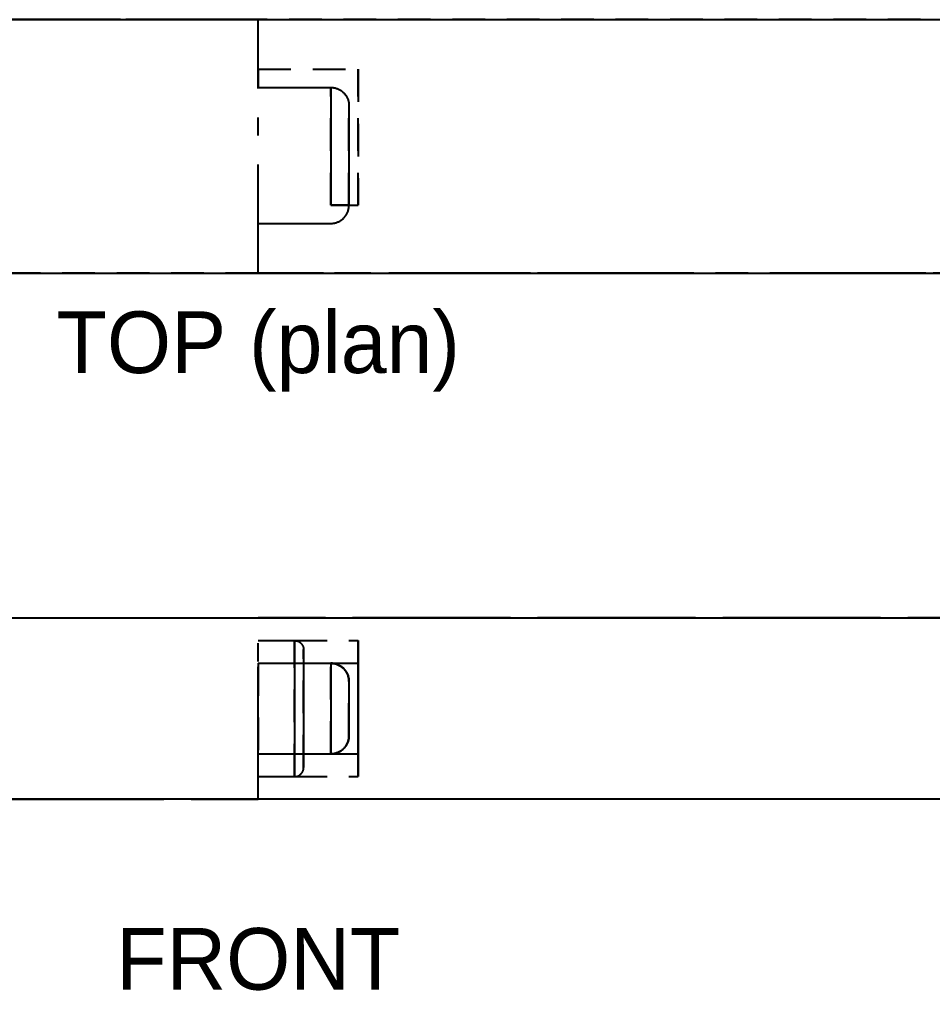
# Model space of a CAD drawing. Extents: x 8 to 586, y 8 to 412.
# Drawn here: x 114.3 to 164.7, y 217.5 to 271 of the extents above; entities that cross this region are included whole.
import ezdxf
from ezdxf.enums import TextEntityAlignment as Align

# ---------------------------------------------------------------- set-up
doc = ezdxf.new("R2010")
doc.units = 0
doc.linetypes.add('CENTER', pattern=[10.2, 6, -1.6, 1, -1.6])
doc.linetypes.add('DASHED', pattern=[3, 1.8, -1.2])
for name, color, linetype in [('HIDDEN', 8, 'DASHED'), ('LABEL', 7, 'CONTINUOUS'), ('SEAM', 3, 'CENTER'), ('VISIBLE', 7, 'CONTINUOUS')]:
    doc.layers.add(name, color=color, linetype=linetype)

msp = doc.modelspace()

# ---------------------------------------------------------------- linework, layer by layer
at = {"layer": 'HIDDEN'}
for p, q in [((200, 271), (55, 271)), ((127.5, 268.25), (127.5, 267.25)), ((127.5, 267.25), (127.5, 268.25)), ((127.5, 268.25), (133, 268.25)), ((127.5, 268.25), (133, 268.25)), ((133, 268.25), (133, 260.75)), ((133, 260.75), (133, 268.25)), ((127.5, 267.25), (131.5, 267.25)), ((127.5, 267.25), (131.5, 267.25)), ((131.5, 260.75), (131.5, 267.25)), ((131.5, 267.25), (131.5, 260.75)), ((131.5, 267.25), (131.5402, 267.2477)), ((131.5, 267.25), (131.5402, 267.2477)), ((131.5402, 267.2477), (131.5804, 267.2455)), ((131.5402, 267.2477), (131.5804, 267.2455)), ((131.5804, 267.2455), (131.6205, 267.2423)), ((131.5804, 267.2455), (131.6205, 267.2423)), ((131.6205, 267.2423), (131.6602, 267.2355)), ((131.6205, 267.2423), (131.6602, 267.2355)), ((131.6602, 267.2355), (131.6998, 267.2288)), ((131.6602, 267.2355), (131.6998, 267.2288)), ((131.6998, 267.2288), (131.7391, 267.2202)), ((131.6998, 267.2288), (131.7391, 267.2202)), ((131.7391, 267.2202), (131.7778, 267.209)), ((131.7391, 267.2202), (131.7778, 267.209)), ((131.7778, 267.209), (131.8165, 267.1979)), ((131.7778, 267.209), (131.8165, 267.1979)), ((131.8165, 267.1979), (131.8542, 267.184)), ((131.8165, 267.1979), (131.8542, 267.184)), ((131.8542, 267.184), (131.8914, 267.1686)), ((131.8542, 267.184), (131.8914, 267.1686)), ((131.8914, 267.1686), (131.9286, 267.1532)), ((131.8914, 267.1686), (131.9286, 267.1532)), ((131.9286, 267.1532), (131.9641, 267.1343)), ((131.9286, 267.1532), (131.9641, 267.1343)), ((131.9641, 267.1343), (131.9993, 267.1148)), ((131.9641, 267.1343), (131.9993, 267.1148)), ((131.9993, 267.1148), (132.0344, 267.0951)), ((131.9993, 267.1148), (132.0344, 267.0951)), ((132.0344, 267.0951), (132.0672, 267.0718)), ((132.0344, 267.0951), (132.0672, 267.0718)), ((132.0672, 267.0718), (132.1, 267.0485)), ((132.0672, 267.0718), (132.1, 267.0485)), ((132.1, 267.0485), (132.1321, 267.0242)), ((132.1, 267.0485), (132.1321, 267.0242)), ((132.1321, 267.0242), (132.1621, 266.9973)), ((132.1321, 267.0242), (132.1621, 266.9973)), ((132.1621, 266.9973), (132.1921, 266.9705)), ((132.1621, 266.9973), (132.1921, 266.9705)), ((132.1921, 266.9705), (132.2205, 266.9421)), ((132.1921, 266.9705), (132.2205, 266.9421)), ((132.2205, 266.9421), (132.2473, 266.9121)), ((132.2205, 266.9421), (132.2473, 266.9121)), ((132.2473, 266.9121), (132.2742, 266.8821)), ((132.2473, 266.9121), (132.2742, 266.8821)), ((132.2742, 266.8821), (132.2985, 266.85)), ((132.2742, 266.8821), (132.2985, 266.85)), ((132.2985, 266.85), (132.3218, 266.8172)), ((132.2985, 266.85), (132.3218, 266.8172)), ((132.3218, 266.8172), (132.3451, 266.7844)), ((132.3218, 266.8172), (132.3451, 266.7844)), ((132.3451, 266.7844), (132.3648, 266.7493)), ((132.3451, 266.7844), (132.3648, 266.7493)), ((132.3648, 266.7493), (132.3843, 266.7141)), ((132.3648, 266.7493), (132.3843, 266.7141)), ((132.3843, 266.7141), (132.4032, 266.6786)), ((132.3843, 266.7141), (132.4032, 266.6786)), ((132.4032, 266.6786), (132.4186, 266.6414)), ((132.4032, 266.6786), (132.4186, 266.6414)), ((132.4186, 266.6414), (132.434, 266.6042)), ((132.4186, 266.6414), (132.434, 266.6042)), ((132.434, 266.6042), (132.4479, 266.5665)), ((132.434, 266.6042), (132.4479, 266.5665)), ((132.4479, 266.5665), (132.459, 266.5278)), ((132.4479, 266.5665), (132.459, 266.5278)), ((132.459, 266.5278), (132.4702, 266.4891)), ((132.459, 266.5278), (132.4702, 266.4891)), ((132.4702, 266.4891), (132.4788, 266.4498)), ((132.4702, 266.4891), (132.4788, 266.4498)), ((132.4788, 266.4498), (132.4855, 266.4102)), ((132.4788, 266.4498), (132.4855, 266.4102)), ((132.4855, 266.4102), (132.4923, 266.3705)), ((132.4855, 266.4102), (132.4923, 266.3705)), ((132.4923, 266.3705), (132.4955, 266.3304)), ((132.4923, 266.3705), (132.4955, 266.3304)), ((132.4955, 266.3304), (132.4977, 266.2902)), ((132.4955, 266.3304), (132.4977, 266.2902)), ((132.4977, 266.2902), (132.5, 266.25)), ((132.4977, 266.2902), (132.5, 266.25)), ((132.5, 260.75), (132.5, 266.25)), ((132.5, 266.25), (132.5, 260.75)), ((131.5, 260.75), (133, 260.75)), ((131.5, 260.75), (133, 260.75)), ((131.5256, 260.75), (131.5, 260.75)), ((131.5256, 260.75), (131.5, 260.75)), ((131.5513, 260.75), (131.5256, 260.75)), ((131.5513, 260.75), (131.5256, 260.75)), ((131.5769, 260.75), (131.5513, 260.75)), ((131.5769, 260.75), (131.5513, 260.75)), ((131.6026, 260.75), (131.5769, 260.75)), ((131.6026, 260.75), (131.5769, 260.75)), ((131.6282, 260.75), (131.6026, 260.75)), ((131.6282, 260.75), (131.6026, 260.75)), ((131.6538, 260.75), (131.6282, 260.75)), ((131.6538, 260.75), (131.6282, 260.75)), ((131.6795, 260.75), (131.6538, 260.75)), ((131.6795, 260.75), (131.6538, 260.75)), ((131.7051, 260.75), (131.6795, 260.75)), ((131.7051, 260.75), (131.6795, 260.75)), ((131.7308, 260.75), (131.7051, 260.75)), ((131.7308, 260.75), (131.7051, 260.75)), ((131.7564, 260.75), (131.7308, 260.75)), ((131.7564, 260.75), (131.7308, 260.75)), ((131.7821, 260.75), (131.7564, 260.75)), ((131.7821, 260.75), (131.7564, 260.75)), ((131.8077, 260.75), (131.7821, 260.75)), ((131.8077, 260.75), (131.7821, 260.75)), ((131.8333, 260.75), (131.8077, 260.75)), ((131.8333, 260.75), (131.8077, 260.75)), ((131.859, 260.75), (131.8333, 260.75)), ((131.859, 260.75), (131.8333, 260.75)), ((131.8846, 260.75), (131.859, 260.75)), ((131.8846, 260.75), (131.859, 260.75)), ((131.9103, 260.75), (131.8846, 260.75)), ((131.9103, 260.75), (131.8846, 260.75)), ((131.9359, 260.75), (131.9103, 260.75)), ((131.9359, 260.75), (131.9103, 260.75)), ((131.9615, 260.75), (131.9359, 260.75)), ((131.9615, 260.75), (131.9359, 260.75)), ((131.9872, 260.75), (131.9615, 260.75)), ((131.9872, 260.75), (131.9615, 260.75)), ((132.0128, 260.75), (131.9872, 260.75)), ((132.0128, 260.75), (131.9872, 260.75)), ((132.0385, 260.75), (132.0128, 260.75)), ((132.0385, 260.75), (132.0128, 260.75)), ((132.0641, 260.75), (132.0385, 260.75)), ((132.0641, 260.75), (132.0385, 260.75)), ((132.0897, 260.75), (132.0641, 260.75)), ((132.0897, 260.75), (132.0641, 260.75)), ((132.1154, 260.75), (132.0897, 260.75)), ((132.1154, 260.75), (132.0897, 260.75)), ((132.141, 260.75), (132.1154, 260.75)), ((132.141, 260.75), (132.1154, 260.75)), ((132.1667, 260.75), (132.141, 260.75)), ((132.1667, 260.75), (132.141, 260.75)), ((132.1923, 260.75), (132.1667, 260.75)), ((132.1923, 260.75), (132.1667, 260.75)), ((132.2179, 260.75), (132.1923, 260.75)), ((132.2179, 260.75), (132.1923, 260.75)), ((132.2436, 260.75), (132.2179, 260.75)), ((132.2436, 260.75), (132.2179, 260.75)), ((132.2692, 260.75), (132.2436, 260.75)), ((132.2692, 260.75), (132.2436, 260.75)), ((132.2949, 260.75), (132.2692, 260.75)), ((132.2949, 260.75), (132.2692, 260.75)), ((132.3205, 260.75), (132.2949, 260.75)), ((132.3205, 260.75), (132.2949, 260.75)), ((132.3462, 260.75), (132.3205, 260.75)), ((132.3462, 260.75), (132.3205, 260.75)), ((132.3718, 260.75), (132.3462, 260.75)), ((132.3718, 260.75), (132.3462, 260.75)), ((132.3974, 260.75), (132.3718, 260.75)), ((132.3974, 260.75), (132.3718, 260.75)), ((132.4231, 260.75), (132.3974, 260.75)), ((132.4231, 260.75), (132.3974, 260.75)), ((132.4487, 260.75), (132.4231, 260.75)), ((132.4487, 260.75), (132.4231, 260.75)), ((132.4744, 260.75), (132.4487, 260.75)), ((132.4744, 260.75), (132.4487, 260.75)), ((132.5, 260.75), (132.4744, 260.75)), ((132.5, 260.75), (132.4744, 260.75)), ((202.5, 257), (52.5, 257)), ((52.5, 238), (202.5, 238)), ((55, 238), (200, 238)), ((55, 238), (200, 238)), ((129.5, 236.75), (129.5201, 236.7489)), ((129.5, 236.75), (129.5201, 236.7489)), ((129.5, 229.25), (129.5, 236.75)), ((129.5, 236.75), (133, 236.75)), ((129.5, 236.75), (133, 236.75)), ((129.5, 236.75), (129.5, 229.25)), ((129.5201, 236.7489), (129.5402, 236.7477)), ((129.5201, 236.7489), (129.5402, 236.7477)), ((129.5402, 236.7477), (129.5602, 236.7461)), ((129.5402, 236.7477), (129.5602, 236.7461)), ((129.5602, 236.7461), (129.5801, 236.7428)), ((129.5602, 236.7461), (129.5801, 236.7428)), ((129.5801, 236.7428), (129.5999, 236.7394)), ((129.5801, 236.7428), (129.5999, 236.7394)), ((129.5999, 236.7394), (129.6195, 236.7351)), ((129.5999, 236.7394), (129.6195, 236.7351)), ((129.6195, 236.7351), (129.6389, 236.7295)), ((129.6195, 236.7351), (129.6389, 236.7295)), ((129.6389, 236.7295), (129.6582, 236.7239)), ((129.6389, 236.7295), (129.6582, 236.7239)), ((129.6582, 236.7239), (129.6771, 236.717)), ((129.6582, 236.7239), (129.6771, 236.717)), ((129.6771, 236.717), (129.6957, 236.7093)), ((129.6771, 236.717), (129.6957, 236.7093)), ((129.6957, 236.7093), (129.7143, 236.7016)), ((129.6957, 236.7093), (129.7143, 236.7016)), ((129.7143, 236.7016), (129.732, 236.6921)), ((129.7143, 236.7016), (129.732, 236.6921)), ((129.732, 236.6921), (129.7497, 236.6824)), ((129.732, 236.6921), (129.7497, 236.6824)), ((133, 236.75), (133, 229.25)), ((133, 229.25), (133, 236.75)), ((129.7497, 236.6824), (129.7672, 236.6725)), ((129.7497, 236.6824), (129.7672, 236.6725)), ((129.7672, 236.6725), (129.7836, 236.6609)), ((129.7672, 236.6725), (129.7836, 236.6609)), ((129.7836, 236.6609), (129.8, 236.6492)), ((129.7836, 236.6609), (129.8, 236.6492)), ((129.8, 236.6492), (129.816, 236.6371)), ((129.8, 236.6492), (129.816, 236.6371)), ((129.816, 236.6371), (129.831, 236.6237)), ((129.816, 236.6371), (129.831, 236.6237)), ((129.831, 236.6237), (129.846, 236.6103)), ((129.831, 236.6237), (129.846, 236.6103)), ((129.846, 236.6103), (129.8603, 236.596)), ((129.846, 236.6103), (129.8603, 236.596)), ((129.8603, 236.596), (129.8737, 236.581)), ((129.8603, 236.596), (129.8737, 236.581)), ((129.8737, 236.581), (129.8871, 236.566)), ((129.8737, 236.581), (129.8871, 236.566)), ((129.8871, 236.566), (129.8992, 236.55)), ((129.8871, 236.566), (129.8992, 236.55)), ((129.8992, 236.55), (129.9109, 236.5336)), ((129.8992, 236.55), (129.9109, 236.5336)), ((129.9109, 236.5336), (129.9225, 236.5172)), ((129.9109, 236.5336), (129.9225, 236.5172)), ((129.9225, 236.5172), (129.9324, 236.4997)), ((129.9225, 236.5172), (129.9324, 236.4997)), ((129.9324, 236.4997), (129.9421, 236.482)), ((129.9324, 236.4997), (129.9421, 236.482)), ((129.9421, 236.482), (129.9516, 236.4643)), ((129.9421, 236.482), (129.9516, 236.4643)), ((129.9516, 236.4643), (129.9593, 236.4457)), ((129.9516, 236.4643), (129.9593, 236.4457)), ((129.9593, 236.4457), (129.967, 236.4271)), ((129.9593, 236.4457), (129.967, 236.4271)), ((129.967, 236.4271), (129.9739, 236.4082)), ((129.967, 236.4271), (129.9739, 236.4082)), ((129.9739, 236.4082), (129.9795, 236.3889)), ((129.9739, 236.4082), (129.9795, 236.3889)), ((129.9795, 236.3889), (129.9851, 236.3695)), ((129.9795, 236.3889), (129.9851, 236.3695)), ((129.9851, 236.3695), (129.9894, 236.3499)), ((129.9851, 236.3695), (129.9894, 236.3499)), ((129.9894, 236.3499), (129.9928, 236.3301)), ((129.9894, 236.3499), (129.9928, 236.3301)), ((129.9928, 236.3301), (129.9961, 236.3102)), ((129.9928, 236.3301), (129.9961, 236.3102)), ((129.9961, 236.3102), (129.9977, 236.2902)), ((129.9961, 236.3102), (129.9977, 236.2902)), ((129.9977, 236.2902), (129.9989, 236.2701)), ((129.9977, 236.2902), (129.9989, 236.2701)), ((129.9989, 236.2701), (130, 236.25)), ((129.9989, 236.2701), (130, 236.25)), ((130, 229.75), (130, 236.25)), ((130, 236.25), (130, 229.75)), ((127.5, 230.5), (127.5, 235.5)), ((127.5, 235.5), (127.5, 230.5)), ((127.5, 235.5), (131.5, 235.5)), ((127.5, 235.5), (133, 235.5)), ((131.5, 235.5), (133, 235.5)), ((131.5, 235.5), (131.5402, 235.4977)), ((131.5403, 235.4992), (131.5, 235.5)), ((131.5, 230.5), (131.5, 235.5)), ((131.5402, 235.4977), (131.5804, 235.4955)), ((131.5805, 235.4968), (131.5403, 235.4992)), ((131.5804, 235.4955), (131.6205, 235.4923)), ((131.6205, 235.4927), (131.5805, 235.4968)), ((131.6604, 235.4871), (131.6205, 235.4927)), ((131.6205, 235.4923), (131.6602, 235.4855)), ((131.6602, 235.4855), (131.6998, 235.4788)), ((131.7, 235.4798), (131.6604, 235.4871)), ((131.6998, 235.4788), (131.7391, 235.4702)), ((131.7393, 235.4709), (131.7, 235.4798)), ((131.7391, 235.4702), (131.7778, 235.459)), ((131.7782, 235.4605), (131.7393, 235.4709)), ((131.7778, 235.459), (131.8165, 235.4479)), ((131.8167, 235.4485), (131.7782, 235.4605)), ((131.8165, 235.4479), (131.8542, 235.434)), ((131.8546, 235.435), (131.8167, 235.4485)), ((131.8542, 235.434), (131.8914, 235.4186)), ((131.892, 235.42), (131.8546, 235.435)), ((131.8914, 235.4186), (131.9286, 235.4032)), ((131.9287, 235.4035), (131.892, 235.42)), ((131.9286, 235.4032), (131.9641, 235.3843)), ((131.9647, 235.3855), (131.9287, 235.4035)), ((131.9641, 235.3843), (131.9993, 235.3648)), ((132, 235.366), (131.9647, 235.3855)), ((131.9993, 235.3648), (132.0344, 235.3451)), ((132.0345, 235.3452), (132, 235.366)), ((132.0344, 235.3451), (132.0672, 235.3218)), ((132.0681, 235.323), (132.0345, 235.3452)), ((132.0672, 235.3218), (132.1, 235.2985)), ((132.1007, 235.2994), (132.0681, 235.323)), ((132.1, 235.2985), (132.1321, 235.2742)), ((132.1324, 235.2746), (132.1007, 235.2994)), ((132.1321, 235.2742), (132.1621, 235.2473)), ((132.1631, 235.2485), (132.1324, 235.2746)), ((132.1621, 235.2473), (132.1921, 235.2205)), ((132.1927, 235.2212), (132.1631, 235.2485)), ((132.1921, 235.2205), (132.2205, 235.1921)), ((132.2212, 235.1927), (132.1927, 235.2212)), ((132.2205, 235.1921), (132.2473, 235.1621)), ((132.2485, 235.1631), (132.2212, 235.1927)), ((132.2473, 235.1621), (132.2742, 235.1321)), ((132.2746, 235.1324), (132.2485, 235.1631)), ((132.2742, 235.1321), (132.2985, 235.1)), ((132.2994, 235.1007), (132.2746, 235.1324)), ((132.2985, 235.1), (132.3218, 235.0672)), ((132.323, 235.0681), (132.2994, 235.1007)), ((133, 235.5), (133, 230.5)), ((133, 230.5), (133, 235.5)), ((132.3218, 235.0672), (132.3451, 235.0344)), ((132.3452, 235.0345), (132.323, 235.0681)), ((132.3451, 235.0344), (132.3648, 234.9993)), ((132.366, 235), (132.3452, 235.0345)), ((132.3648, 234.9993), (132.3843, 234.9641)), ((132.3855, 234.9647), (132.366, 235)), ((132.3843, 234.9641), (132.4032, 234.9286)), ((132.4035, 234.9287), (132.3855, 234.9647)), ((132.4032, 234.9286), (132.4186, 234.8914)), ((132.42, 234.892), (132.4035, 234.9287)), ((132.4186, 234.8914), (132.434, 234.8542)), ((132.435, 234.8546), (132.42, 234.892)), ((132.434, 234.8542), (132.4479, 234.8165)), ((132.4485, 234.8167), (132.435, 234.8546)), ((132.4479, 234.8165), (132.459, 234.7778)), ((132.4605, 234.7782), (132.4485, 234.8167)), ((132.459, 234.7778), (132.4702, 234.7391)), ((132.4709, 234.7393), (132.4605, 234.7782)), ((132.4702, 234.7391), (132.4788, 234.6998)), ((132.4798, 234.7), (132.4709, 234.7393)), ((132.4788, 234.6998), (132.4855, 234.6602)), ((132.4871, 234.6604), (132.4798, 234.7)), ((132.4855, 234.6602), (132.4923, 234.6205)), ((132.4927, 234.6205), (132.4871, 234.6604)), ((132.4923, 234.6205), (132.4955, 234.5804)), ((132.4968, 234.5805), (132.4927, 234.6205)), ((132.4955, 234.5804), (132.4977, 234.5402)), ((132.4992, 234.5403), (132.4968, 234.5805)), ((132.4977, 234.5402), (132.5, 234.5)), ((132.5, 234.5), (132.4992, 234.5403)), ((132.5, 231.5), (132.5, 234.5)), ((132.5, 234.5), (132.5, 231.5)), ((132.4788, 231.3002), (132.4855, 231.3398)), ((132.4871, 231.3396), (132.4798, 231.3)), ((132.4855, 231.3398), (132.4923, 231.3795)), ((132.4927, 231.3795), (132.4871, 231.3396)), ((132.4923, 231.3795), (132.4955, 231.4196)), ((132.4968, 231.4195), (132.4927, 231.3795)), ((132.4955, 231.4196), (132.4977, 231.4598)), ((132.4992, 231.4597), (132.4968, 231.4195)), ((132.4977, 231.4598), (132.5, 231.5)), ((132.5, 231.5), (132.4992, 231.4597)), ((132.1921, 230.7795), (132.2205, 230.8079)), ((132.2212, 230.8073), (132.1927, 230.7788)), ((132.2205, 230.8079), (132.2473, 230.8379)), ((132.2485, 230.8369), (132.2212, 230.8073)), ((132.2473, 230.8379), (132.2742, 230.8679)), ((132.2746, 230.8676), (132.2485, 230.8369)), ((132.2742, 230.8679), (132.2985, 230.9)), ((132.2994, 230.8993), (132.2746, 230.8676)), ((132.2985, 230.9), (132.3218, 230.9328)), ((132.323, 230.9319), (132.2994, 230.8993)), ((132.3218, 230.9328), (132.3451, 230.9656)), ((132.3452, 230.9655), (132.323, 230.9319)), ((132.3451, 230.9656), (132.3648, 231.0007)), ((132.366, 231), (132.3452, 230.9655)), ((132.3648, 231.0007), (132.3843, 231.0359)), ((132.3855, 231.0353), (132.366, 231)), ((132.3843, 231.0359), (132.4032, 231.0714)), ((132.4035, 231.0713), (132.3855, 231.0353)), ((132.4032, 231.0714), (132.4186, 231.1086)), ((132.42, 231.108), (132.4035, 231.0713)), ((132.4186, 231.1086), (132.434, 231.1458)), ((132.435, 231.1454), (132.42, 231.108)), ((132.434, 231.1458), (132.4479, 231.1835)), ((132.4485, 231.1833), (132.435, 231.1454)), ((132.4479, 231.1835), (132.459, 231.2222)), ((132.4605, 231.2218), (132.4485, 231.1833)), ((132.459, 231.2222), (132.4702, 231.2609)), ((132.4709, 231.2607), (132.4605, 231.2218)), ((132.4702, 231.2609), (132.4788, 231.3002)), ((132.4798, 231.3), (132.4709, 231.2607)), ((127.5, 230.5), (131.5, 230.5)), ((127.5, 230.5), (133, 230.5)), ((131.5, 230.5), (131.5402, 230.5023)), ((131.5403, 230.5008), (131.5, 230.5)), ((131.5, 230.5), (133, 230.5)), ((131.5402, 230.5023), (131.5804, 230.5045)), ((131.5805, 230.5032), (131.5403, 230.5008)), ((131.5804, 230.5045), (131.6205, 230.5077)), ((131.6205, 230.5073), (131.5805, 230.5032)), ((131.6205, 230.5077), (131.6602, 230.5145)), ((131.6604, 230.5129), (131.6205, 230.5073)), ((131.6602, 230.5145), (131.6998, 230.5212)), ((131.7, 230.5202), (131.6604, 230.5129)), ((131.6998, 230.5212), (131.7391, 230.5298)), ((131.7393, 230.5291), (131.7, 230.5202)), ((131.7391, 230.5298), (131.7778, 230.541)), ((131.7782, 230.5395), (131.7393, 230.5291)), ((131.7778, 230.541), (131.8165, 230.5521)), ((131.8167, 230.5515), (131.7782, 230.5395)), ((131.8165, 230.5521), (131.8542, 230.566)), ((131.8546, 230.565), (131.8167, 230.5515)), ((131.8542, 230.566), (131.8914, 230.5814)), ((131.892, 230.58), (131.8546, 230.565)), ((131.8914, 230.5814), (131.9286, 230.5968)), ((131.9287, 230.5965), (131.892, 230.58)), ((131.9286, 230.5968), (131.9641, 230.6157)), ((131.9647, 230.6145), (131.9287, 230.5965)), ((131.9641, 230.6157), (131.9993, 230.6352)), ((132, 230.634), (131.9647, 230.6145)), ((131.9993, 230.6352), (132.0344, 230.6549)), ((132.0345, 230.6548), (132, 230.634)), ((132.0344, 230.6549), (132.0672, 230.6782)), ((132.0681, 230.677), (132.0345, 230.6548)), ((132.0672, 230.6782), (132.1, 230.7015)), ((132.1007, 230.7006), (132.0681, 230.677)), ((132.1, 230.7015), (132.1321, 230.7258)), ((132.1324, 230.7254), (132.1007, 230.7006)), ((132.1321, 230.7258), (132.1621, 230.7527)), ((132.1631, 230.7515), (132.1324, 230.7254)), ((132.1621, 230.7527), (132.1921, 230.7795)), ((132.1927, 230.7788), (132.1631, 230.7515)), ((129.9977, 229.7098), (129.9989, 229.7299)), ((129.9977, 229.7098), (129.9989, 229.7299)), ((129.9989, 229.7299), (130, 229.75)), ((129.9989, 229.7299), (130, 229.75)), ((129.5, 229.25), (129.5201, 229.2511)), ((129.5, 229.25), (129.5201, 229.2511)), ((129.5, 229.25), (133, 229.25)), ((129.5, 229.25), (133, 229.25)), ((129.5201, 229.2511), (129.5402, 229.2523)), ((129.5201, 229.2511), (129.5402, 229.2523)), ((129.5402, 229.2523), (129.5602, 229.2539)), ((129.5402, 229.2523), (129.5602, 229.2539)), ((129.5602, 229.2539), (129.5801, 229.2572)), ((129.5602, 229.2539), (129.5801, 229.2572)), ((129.5801, 229.2572), (129.5999, 229.2606)), ((129.5801, 229.2572), (129.5999, 229.2606)), ((129.5999, 229.2606), (129.6195, 229.2649)), ((129.5999, 229.2606), (129.6195, 229.2649)), ((129.6195, 229.2649), (129.6389, 229.2705)), ((129.6195, 229.2649), (129.6389, 229.2705)), ((129.6389, 229.2705), (129.6582, 229.2761)), ((129.6389, 229.2705), (129.6582, 229.2761)), ((129.6582, 229.2761), (129.6771, 229.283)), ((129.6582, 229.2761), (129.6771, 229.283)), ((129.6771, 229.283), (129.6957, 229.2907)), ((129.6771, 229.283), (129.6957, 229.2907)), ((129.6957, 229.2907), (129.7143, 229.2984)), ((129.6957, 229.2907), (129.7143, 229.2984)), ((129.7143, 229.2984), (129.732, 229.3079)), ((129.7143, 229.2984), (129.732, 229.3079)), ((129.732, 229.3079), (129.7497, 229.3176)), ((129.732, 229.3079), (129.7497, 229.3176)), ((129.7497, 229.3176), (129.7672, 229.3275)), ((129.7497, 229.3176), (129.7672, 229.3275)), ((129.7672, 229.3275), (129.7836, 229.3391)), ((129.7672, 229.3275), (129.7836, 229.3391)), ((129.7836, 229.3391), (129.8, 229.3508)), ((129.7836, 229.3391), (129.8, 229.3508)), ((129.8, 229.3508), (129.816, 229.3629)), ((129.8, 229.3508), (129.816, 229.3629)), ((129.816, 229.3629), (129.831, 229.3763)), ((129.816, 229.3629), (129.831, 229.3763)), ((129.831, 229.3763), (129.846, 229.3897)), ((129.831, 229.3763), (129.846, 229.3897)), ((129.846, 229.3897), (129.8603, 229.404)), ((129.846, 229.3897), (129.8603, 229.404)), ((129.8603, 229.404), (129.8737, 229.419)), ((129.8603, 229.404), (129.8737, 229.419)), ((129.8737, 229.419), (129.8871, 229.434)), ((129.8737, 229.419), (129.8871, 229.434)), ((129.8871, 229.434), (129.8992, 229.45)), ((129.8871, 229.434), (129.8992, 229.45)), ((129.8992, 229.45), (129.9109, 229.4664)), ((129.8992, 229.45), (129.9109, 229.4664)), ((129.9109, 229.4664), (129.9225, 229.4828)), ((129.9109, 229.4664), (129.9225, 229.4828)), ((129.9225, 229.4828), (129.9324, 229.5003)), ((129.9225, 229.4828), (129.9324, 229.5003)), ((129.9324, 229.5003), (129.9421, 229.518)), ((129.9324, 229.5003), (129.9421, 229.518)), ((129.9421, 229.518), (129.9516, 229.5357)), ((129.9421, 229.518), (129.9516, 229.5357)), ((129.9516, 229.5357), (129.9593, 229.5543)), ((129.9516, 229.5357), (129.9593, 229.5543)), ((129.9593, 229.5543), (129.967, 229.5729)), ((129.9593, 229.5543), (129.967, 229.5729)), ((129.967, 229.5729), (129.9739, 229.5918)), ((129.967, 229.5729), (129.9739, 229.5918)), ((129.9739, 229.5918), (129.9795, 229.6111)), ((129.9739, 229.5918), (129.9795, 229.6111)), ((129.9795, 229.6111), (129.9851, 229.6305)), ((129.9795, 229.6111), (129.9851, 229.6305)), ((129.9851, 229.6305), (129.9894, 229.6501)), ((129.9851, 229.6305), (129.9894, 229.6501)), ((129.9894, 229.6501), (129.9928, 229.6699)), ((129.9894, 229.6501), (129.9928, 229.6699)), ((129.9928, 229.6699), (129.9961, 229.6898)), ((129.9928, 229.6699), (129.9961, 229.6898)), ((129.9961, 229.6898), (129.9977, 229.7098)), ((129.9961, 229.6898), (129.9977, 229.7098)), ((202.5, 228), (52.5, 228)), ((200, 228), (55, 228)), ((200, 228), (55, 228))]:
    msp.add_line(p, q, dxfattribs=at)
at = {"layer": 'SEAM'}
for p, q in [((127.5, 271), (55, 271)), ((127.5, 257), (127.5, 271)), ((127.5, 257), (127.5, 271)), ((127.5, 271), (200, 271)), ((127.5, 267.25), (131.5, 267.25)), ((131.5, 267.25), (131.5402, 267.2477)), ((131.5, 267.25), (131.5, 259.75)), ((131.5402, 267.2477), (131.5804, 267.2455)), ((131.5804, 267.2455), (131.6205, 267.2423)), ((131.6205, 267.2423), (131.6602, 267.2355)), ((131.6602, 267.2355), (131.6998, 267.2288)), ((131.6998, 267.2288), (131.7391, 267.2202)), ((131.7391, 267.2202), (131.7778, 267.209)), ((131.7778, 267.209), (131.8165, 267.1979)), ((131.8165, 267.1979), (131.8542, 267.184)), ((131.8542, 267.184), (131.8914, 267.1686)), ((131.8914, 267.1686), (131.9286, 267.1532)), ((131.9286, 267.1532), (131.9641, 267.1343)), ((131.9641, 267.1343), (131.9993, 267.1148)), ((131.9993, 267.1148), (132.0344, 267.0951)), ((132.0344, 267.0951), (132.0672, 267.0718)), ((132.0672, 267.0718), (132.1, 267.0485)), ((132.1, 267.0485), (132.1321, 267.0242)), ((132.1321, 267.0242), (132.1621, 266.9973)), ((132.1621, 266.9973), (132.1921, 266.9705)), ((132.1921, 266.9705), (132.2205, 266.9421)), ((132.2205, 266.9421), (132.2473, 266.9121)), ((132.2473, 266.9121), (132.2742, 266.8821)), ((132.2742, 266.8821), (132.2985, 266.85)), ((132.2985, 266.85), (132.3218, 266.8172)), ((132.3218, 266.8172), (132.3451, 266.7844)), ((132.3451, 266.7844), (132.3648, 266.7493)), ((132.3648, 266.7493), (132.3843, 266.7141)), ((132.3843, 266.7141), (132.4032, 266.6786)), ((132.4032, 266.6786), (132.4186, 266.6414)), ((132.4186, 266.6414), (132.434, 266.6042)), ((132.434, 266.6042), (132.4479, 266.5665)), ((132.4479, 266.5665), (132.459, 266.5278)), ((132.459, 266.5278), (132.4702, 266.4891)), ((132.4702, 266.4891), (132.4788, 266.4498)), ((132.4788, 266.4498), (132.4855, 266.4102)), ((132.4855, 266.4102), (132.4923, 266.3705)), ((132.4923, 266.3705), (132.4955, 266.3304)), ((132.4955, 266.3304), (132.4977, 266.2902)), ((132.4977, 266.2902), (132.5, 266.25)), ((132.5, 266.25), (132.5, 260.75)), ((132.3451, 260.2156), (132.3648, 260.2507)), ((132.3451, 260.2156), (132.3648, 260.2507)), ((132.3648, 260.2507), (132.3843, 260.2859)), ((132.3648, 260.2507), (132.3843, 260.2859)), ((132.3843, 260.2859), (132.4032, 260.3214)), ((132.3843, 260.2859), (132.4032, 260.3214)), ((132.4032, 260.3214), (132.4186, 260.3586)), ((132.4032, 260.3214), (132.4186, 260.3586)), ((132.4186, 260.3586), (132.434, 260.3958)), ((132.4186, 260.3586), (132.434, 260.3958)), ((132.434, 260.3958), (132.4479, 260.4335)), ((132.434, 260.3958), (132.4479, 260.4335)), ((132.4479, 260.4335), (132.459, 260.4722)), ((132.4479, 260.4335), (132.459, 260.4722)), ((132.459, 260.4722), (132.4702, 260.5109)), ((132.459, 260.4722), (132.4702, 260.5109)), ((132.4702, 260.5109), (132.4788, 260.5502)), ((132.4702, 260.5109), (132.4788, 260.5502)), ((132.4788, 260.5502), (132.4855, 260.5898)), ((132.4788, 260.5502), (132.4855, 260.5898)), ((132.4855, 260.5898), (132.4923, 260.6295)), ((132.4855, 260.5898), (132.4923, 260.6295)), ((132.4923, 260.6295), (132.4955, 260.6696)), ((132.4923, 260.6295), (132.4955, 260.6696)), ((132.4955, 260.6696), (132.4977, 260.7098)), ((132.4955, 260.6696), (132.4977, 260.7098)), ((132.4977, 260.7098), (132.5, 260.75)), ((132.4977, 260.7098), (132.5, 260.75)), ((127.5, 259.75), (131.5, 259.75)), ((131.5, 259.75), (131.5402, 259.7523)), ((131.5, 259.75), (131.5402, 259.7523)), ((131.5402, 259.7523), (131.5804, 259.7545)), ((131.5402, 259.7523), (131.5804, 259.7545)), ((131.5804, 259.7545), (131.6205, 259.7577)), ((131.5804, 259.7545), (131.6205, 259.7577)), ((131.6205, 259.7577), (131.6602, 259.7645)), ((131.6205, 259.7577), (131.6602, 259.7645)), ((131.6602, 259.7645), (131.6998, 259.7712)), ((131.6602, 259.7645), (131.6998, 259.7712)), ((131.6998, 259.7712), (131.7391, 259.7798)), ((131.6998, 259.7712), (131.7391, 259.7798)), ((131.7391, 259.7798), (131.7778, 259.791)), ((131.7391, 259.7798), (131.7778, 259.791)), ((131.7778, 259.791), (131.8165, 259.8021)), ((131.7778, 259.791), (131.8165, 259.8021)), ((131.8165, 259.8021), (131.8542, 259.816)), ((131.8165, 259.8021), (131.8542, 259.816)), ((131.8542, 259.816), (131.8914, 259.8314)), ((131.8542, 259.816), (131.8914, 259.8314)), ((131.8914, 259.8314), (131.9286, 259.8468)), ((131.8914, 259.8314), (131.9286, 259.8468)), ((131.9286, 259.8468), (131.9641, 259.8657)), ((131.9286, 259.8468), (131.9641, 259.8657)), ((131.9641, 259.8657), (131.9993, 259.8852)), ((131.9641, 259.8657), (131.9993, 259.8852)), ((131.9993, 259.8852), (132.0344, 259.9049)), ((131.9993, 259.8852), (132.0344, 259.9049)), ((132.0344, 259.9049), (132.0672, 259.9282)), ((132.0344, 259.9049), (132.0672, 259.9282)), ((132.0672, 259.9282), (132.1, 259.9515)), ((132.0672, 259.9282), (132.1, 259.9515)), ((132.1, 259.9515), (132.1321, 259.9758)), ((132.1, 259.9515), (132.1321, 259.9758)), ((132.1321, 259.9758), (132.1621, 260.0027)), ((132.1321, 259.9758), (132.1621, 260.0027)), ((132.1621, 260.0027), (132.1921, 260.0295)), ((132.1621, 260.0027), (132.1921, 260.0295)), ((132.1921, 260.0295), (132.2205, 260.0579)), ((132.1921, 260.0295), (132.2205, 260.0579)), ((132.2205, 260.0579), (132.2473, 260.0879)), ((132.2205, 260.0579), (132.2473, 260.0879)), ((132.2473, 260.0879), (132.2742, 260.1179)), ((132.2473, 260.0879), (132.2742, 260.1179)), ((132.2742, 260.1179), (132.2985, 260.15)), ((132.2742, 260.1179), (132.2985, 260.15)), ((132.2985, 260.15), (132.3218, 260.1828)), ((132.2985, 260.15), (132.3218, 260.1828)), ((132.3218, 260.1828), (132.3451, 260.2156)), ((132.3218, 260.1828), (132.3451, 260.2156)), ((52.5, 257), (127.5, 257)), ((202.5, 257), (127.5, 257)), ((52.5, 238), (127.5, 238)), ((55, 238), (127.5, 238)), ((127.5, 228), (127.5, 238)), ((127.5, 228), (127.5, 238)), ((200, 238), (127.5, 238)), ((127.5, 228), (127.5, 238)), ((127.5, 228), (127.5, 238)), ((202.5, 238), (127.5, 238)), ((127.5, 236.75), (129.5, 236.75)), ((129.5, 236.75), (129.5201, 236.7489)), ((129.5, 236.75), (129.5201, 236.7489)), ((129.5, 236.75), (129.5, 229.25)), ((129.5201, 236.7489), (129.5402, 236.7477)), ((129.5201, 236.7489), (129.5402, 236.7477)), ((129.5402, 236.7477), (129.5602, 236.7461)), ((129.5402, 236.7477), (129.5602, 236.7461)), ((129.5602, 236.7461), (129.5801, 236.7428)), ((129.5602, 236.7461), (129.5801, 236.7428)), ((129.5801, 236.7428), (129.5999, 236.7394)), ((129.5801, 236.7428), (129.5999, 236.7394)), ((129.5999, 236.7394), (129.6195, 236.7351)), ((129.5999, 236.7394), (129.6195, 236.7351)), ((129.6195, 236.7351), (129.6389, 236.7295)), ((129.6195, 236.7351), (129.6389, 236.7295)), ((129.6389, 236.7295), (129.6582, 236.7239)), ((129.6389, 236.7295), (129.6582, 236.7239)), ((129.6582, 236.7239), (129.6771, 236.717)), ((129.6582, 236.7239), (129.6771, 236.717)), ((129.6771, 236.717), (129.6957, 236.7093)), ((129.6771, 236.717), (129.6957, 236.7093)), ((129.6957, 236.7093), (129.7143, 236.7016)), ((129.6957, 236.7093), (129.7143, 236.7016)), ((129.7143, 236.7016), (129.732, 236.6921)), ((129.7143, 236.7016), (129.732, 236.6921)), ((129.732, 236.6921), (129.7497, 236.6824)), ((129.732, 236.6921), (129.7497, 236.6824)), ((129.7497, 236.6824), (129.7672, 236.6725)), ((129.7497, 236.6824), (129.7672, 236.6725)), ((129.7672, 236.6725), (129.7836, 236.6609)), ((129.7672, 236.6725), (129.7836, 236.6609)), ((129.7836, 236.6609), (129.8, 236.6492)), ((129.7836, 236.6609), (129.8, 236.6492)), ((129.8, 236.6492), (129.816, 236.6371)), ((129.8, 236.6492), (129.816, 236.6371)), ((129.816, 236.6371), (129.831, 236.6237)), ((129.816, 236.6371), (129.831, 236.6237)), ((129.831, 236.6237), (129.846, 236.6103)), ((129.831, 236.6237), (129.846, 236.6103)), ((129.846, 236.6103), (129.8603, 236.596)), ((129.846, 236.6103), (129.8603, 236.596)), ((129.8603, 236.596), (129.8737, 236.581)), ((129.8603, 236.596), (129.8737, 236.581)), ((129.8737, 236.581), (129.8871, 236.566)), ((129.8737, 236.581), (129.8871, 236.566)), ((129.8871, 236.566), (129.8992, 236.55)), ((129.8871, 236.566), (129.8992, 236.55)), ((129.8992, 236.55), (129.9109, 236.5336)), ((129.8992, 236.55), (129.9109, 236.5336)), ((129.9109, 236.5336), (129.9225, 236.5172)), ((129.9109, 236.5336), (129.9225, 236.5172)), ((129.9225, 236.5172), (129.9324, 236.4997)), ((129.9225, 236.5172), (129.9324, 236.4997)), ((129.9324, 236.4997), (129.9421, 236.482)), ((129.9324, 236.4997), (129.9421, 236.482)), ((129.9421, 236.482), (129.9516, 236.4643)), ((129.9421, 236.482), (129.9516, 236.4643)), ((129.9516, 236.4643), (129.9593, 236.4457)), ((129.9516, 236.4643), (129.9593, 236.4457)), ((129.9593, 236.4457), (129.967, 236.4271)), ((129.9593, 236.4457), (129.967, 236.4271)), ((129.967, 236.4271), (129.9739, 236.4082)), ((129.967, 236.4271), (129.9739, 236.4082)), ((129.9739, 236.4082), (129.9795, 236.3889)), ((129.9739, 236.4082), (129.9795, 236.3889)), ((129.9795, 236.3889), (129.9851, 236.3695)), ((129.9795, 236.3889), (129.9851, 236.3695)), ((129.9851, 236.3695), (129.9894, 236.3499)), ((129.9851, 236.3695), (129.9894, 236.3499)), ((129.9894, 236.3499), (129.9928, 236.3301)), ((129.9894, 236.3499), (129.9928, 236.3301)), ((129.9928, 236.3301), (129.9961, 236.3102)), ((129.9928, 236.3301), (129.9961, 236.3102)), ((129.9961, 236.3102), (129.9977, 236.2902)), ((129.9961, 236.3102), (129.9977, 236.2902)), ((129.9977, 236.2902), (129.9989, 236.2701)), ((129.9977, 236.2902), (129.9989, 236.2701)), ((129.9989, 236.2701), (130, 236.25)), ((129.9989, 236.2701), (130, 236.25)), ((130, 236.25), (130, 229.75)), ((127.5, 235.5), (131.5, 235.5)), ((131.5, 235.5), (131.5402, 235.4977)), ((131.5, 235.5), (131.5402, 235.4977)), ((131.5, 235.5), (131.5, 230.5)), ((131.5402, 235.4977), (131.5804, 235.4955)), ((131.5402, 235.4977), (131.5804, 235.4955)), ((131.5804, 235.4955), (131.6205, 235.4923)), ((131.5804, 235.4955), (131.6205, 235.4923)), ((131.6205, 235.4923), (131.6602, 235.4855)), ((131.6205, 235.4923), (131.6602, 235.4855)), ((131.6602, 235.4855), (131.6998, 235.4788)), ((131.6602, 235.4855), (131.6998, 235.4788)), ((131.6998, 235.4788), (131.7391, 235.4702)), ((131.6998, 235.4788), (131.7391, 235.4702)), ((131.7391, 235.4702), (131.7778, 235.459)), ((131.7391, 235.4702), (131.7778, 235.459)), ((131.7778, 235.459), (131.8165, 235.4479)), ((131.7778, 235.459), (131.8165, 235.4479)), ((131.8165, 235.4479), (131.8542, 235.434)), ((131.8165, 235.4479), (131.8542, 235.434)), ((131.8542, 235.434), (131.8914, 235.4186)), ((131.8542, 235.434), (131.8914, 235.4186)), ((131.8914, 235.4186), (131.9286, 235.4032)), ((131.8914, 235.4186), (131.9286, 235.4032)), ((131.9286, 235.4032), (131.9641, 235.3843)), ((131.9286, 235.4032), (131.9641, 235.3843)), ((131.9641, 235.3843), (131.9993, 235.3648)), ((131.9641, 235.3843), (131.9993, 235.3648)), ((131.9993, 235.3648), (132.0344, 235.3451)), ((131.9993, 235.3648), (132.0344, 235.3451)), ((132.0344, 235.3451), (132.0672, 235.3218)), ((132.0344, 235.3451), (132.0672, 235.3218)), ((132.0672, 235.3218), (132.1, 235.2985)), ((132.0672, 235.3218), (132.1, 235.2985)), ((132.1, 235.2985), (132.1321, 235.2742)), ((132.1, 235.2985), (132.1321, 235.2742)), ((132.1321, 235.2742), (132.1621, 235.2473)), ((132.1321, 235.2742), (132.1621, 235.2473)), ((132.1621, 235.2473), (132.1921, 235.2205)), ((132.1621, 235.2473), (132.1921, 235.2205)), ((132.1921, 235.2205), (132.2205, 235.1921)), ((132.1921, 235.2205), (132.2205, 235.1921)), ((132.2205, 235.1921), (132.2473, 235.1621)), ((132.2205, 235.1921), (132.2473, 235.1621)), ((132.2473, 235.1621), (132.2742, 235.1321)), ((132.2473, 235.1621), (132.2742, 235.1321)), ((132.2742, 235.1321), (132.2985, 235.1)), ((132.2742, 235.1321), (132.2985, 235.1)), ((132.2985, 235.1), (132.3218, 235.0672)), ((132.2985, 235.1), (132.3218, 235.0672)), ((132.3218, 235.0672), (132.3451, 235.0344)), ((132.3218, 235.0672), (132.3451, 235.0344)), ((132.3451, 235.0344), (132.3648, 234.9993)), ((132.3451, 235.0344), (132.3648, 234.9993)), ((132.3648, 234.9993), (132.3843, 234.9641)), ((132.3648, 234.9993), (132.3843, 234.9641)), ((132.3843, 234.9641), (132.4032, 234.9286)), ((132.3843, 234.9641), (132.4032, 234.9286)), ((132.4032, 234.9286), (132.4186, 234.8914)), ((132.4032, 234.9286), (132.4186, 234.8914)), ((132.4186, 234.8914), (132.434, 234.8542)), ((132.4186, 234.8914), (132.434, 234.8542)), ((132.434, 234.8542), (132.4479, 234.8165)), ((132.434, 234.8542), (132.4479, 234.8165)), ((132.4479, 234.8165), (132.459, 234.7778)), ((132.4479, 234.8165), (132.459, 234.7778)), ((132.459, 234.7778), (132.4702, 234.7391)), ((132.459, 234.7778), (132.4702, 234.7391)), ((132.4702, 234.7391), (132.4788, 234.6998)), ((132.4702, 234.7391), (132.4788, 234.6998)), ((132.4788, 234.6998), (132.4855, 234.6602)), ((132.4788, 234.6998), (132.4855, 234.6602)), ((132.4855, 234.6602), (132.4923, 234.6205)), ((132.4855, 234.6602), (132.4923, 234.6205)), ((132.4923, 234.6205), (132.4955, 234.5804)), ((132.4923, 234.6205), (132.4955, 234.5804)), ((132.4955, 234.5804), (132.4977, 234.5402)), ((132.4955, 234.5804), (132.4977, 234.5402)), ((132.4977, 234.5402), (132.5, 234.5)), ((132.4977, 234.5402), (132.5, 234.5)), ((132.5, 234.5), (132.5, 231.5)), ((132.4788, 231.3002), (132.4855, 231.3398)), ((132.4788, 231.3002), (132.4855, 231.3398)), ((132.4855, 231.3398), (132.4923, 231.3795)), ((132.4855, 231.3398), (132.4923, 231.3795)), ((132.4923, 231.3795), (132.4955, 231.4196)), ((132.4923, 231.3795), (132.4955, 231.4196)), ((132.4955, 231.4196), (132.4977, 231.4598)), ((132.4955, 231.4196), (132.4977, 231.4598)), ((132.4977, 231.4598), (132.5, 231.5)), ((132.4977, 231.4598), (132.5, 231.5)), ((132.1921, 230.7795), (132.2205, 230.8079)), ((132.1921, 230.7795), (132.2205, 230.8079)), ((132.2205, 230.8079), (132.2473, 230.8379)), ((132.2205, 230.8079), (132.2473, 230.8379)), ((132.2473, 230.8379), (132.2742, 230.8679)), ((132.2473, 230.8379), (132.2742, 230.8679)), ((132.2742, 230.8679), (132.2985, 230.9)), ((132.2742, 230.8679), (132.2985, 230.9)), ((132.2985, 230.9), (132.3218, 230.9328)), ((132.2985, 230.9), (132.3218, 230.9328)), ((132.3218, 230.9328), (132.3451, 230.9656)), ((132.3218, 230.9328), (132.3451, 230.9656)), ((132.3451, 230.9656), (132.3648, 231.0007)), ((132.3451, 230.9656), (132.3648, 231.0007)), ((132.3648, 231.0007), (132.3843, 231.0359)), ((132.3648, 231.0007), (132.3843, 231.0359)), ((132.3843, 231.0359), (132.4032, 231.0714)), ((132.3843, 231.0359), (132.4032, 231.0714)), ((132.4032, 231.0714), (132.4186, 231.1086)), ((132.4032, 231.0714), (132.4186, 231.1086)), ((132.4186, 231.1086), (132.434, 231.1458)), ((132.4186, 231.1086), (132.434, 231.1458)), ((132.434, 231.1458), (132.4479, 231.1835)), ((132.434, 231.1458), (132.4479, 231.1835)), ((132.4479, 231.1835), (132.459, 231.2222)), ((132.4479, 231.1835), (132.459, 231.2222)), ((132.459, 231.2222), (132.4702, 231.2609)), ((132.459, 231.2222), (132.4702, 231.2609)), ((132.4702, 231.2609), (132.4788, 231.3002)), ((132.4702, 231.2609), (132.4788, 231.3002)), ((127.5, 230.5), (131.5, 230.5)), ((131.5, 230.5), (131.5402, 230.5023)), ((131.5, 230.5), (131.5402, 230.5023)), ((131.5402, 230.5023), (131.5804, 230.5045)), ((131.5402, 230.5023), (131.5804, 230.5045)), ((131.5804, 230.5045), (131.6205, 230.5077)), ((131.5804, 230.5045), (131.6205, 230.5077)), ((131.6205, 230.5077), (131.6602, 230.5145)), ((131.6205, 230.5077), (131.6602, 230.5145)), ((131.6602, 230.5145), (131.6998, 230.5212)), ((131.6602, 230.5145), (131.6998, 230.5212)), ((131.6998, 230.5212), (131.7391, 230.5298)), ((131.6998, 230.5212), (131.7391, 230.5298)), ((131.7391, 230.5298), (131.7778, 230.541)), ((131.7391, 230.5298), (131.7778, 230.541)), ((131.7778, 230.541), (131.8165, 230.5521)), ((131.7778, 230.541), (131.8165, 230.5521)), ((131.8165, 230.5521), (131.8542, 230.566)), ((131.8165, 230.5521), (131.8542, 230.566)), ((131.8542, 230.566), (131.8914, 230.5814)), ((131.8542, 230.566), (131.8914, 230.5814)), ((131.8914, 230.5814), (131.9286, 230.5968)), ((131.8914, 230.5814), (131.9286, 230.5968)), ((131.9286, 230.5968), (131.9641, 230.6157)), ((131.9286, 230.5968), (131.9641, 230.6157)), ((131.9641, 230.6157), (131.9993, 230.6352)), ((131.9641, 230.6157), (131.9993, 230.6352)), ((131.9993, 230.6352), (132.0344, 230.6549)), ((131.9993, 230.6352), (132.0344, 230.6549)), ((132.0344, 230.6549), (132.0672, 230.6782)), ((132.0344, 230.6549), (132.0672, 230.6782)), ((132.0672, 230.6782), (132.1, 230.7015)), ((132.0672, 230.6782), (132.1, 230.7015)), ((132.1, 230.7015), (132.1321, 230.7258)), ((132.1, 230.7015), (132.1321, 230.7258)), ((132.1321, 230.7258), (132.1621, 230.7527)), ((132.1321, 230.7258), (132.1621, 230.7527)), ((132.1621, 230.7527), (132.1921, 230.7795)), ((132.1621, 230.7527), (132.1921, 230.7795)), ((129.9977, 229.7098), (129.9989, 229.7299)), ((129.9977, 229.7098), (129.9989, 229.7299)), ((129.9989, 229.7299), (130, 229.75)), ((129.9989, 229.7299), (130, 229.75)), ((127.5, 229.25), (129.5, 229.25)), ((129.5, 229.25), (129.5201, 229.2511)), ((129.5, 229.25), (129.5201, 229.2511)), ((129.5201, 229.2511), (129.5402, 229.2523)), ((129.5201, 229.2511), (129.5402, 229.2523)), ((129.5402, 229.2523), (129.5602, 229.2539)), ((129.5402, 229.2523), (129.5602, 229.2539)), ((129.5602, 229.2539), (129.5801, 229.2572)), ((129.5602, 229.2539), (129.5801, 229.2572)), ((129.5801, 229.2572), (129.5999, 229.2606)), ((129.5801, 229.2572), (129.5999, 229.2606)), ((129.5999, 229.2606), (129.6195, 229.2649)), ((129.5999, 229.2606), (129.6195, 229.2649)), ((129.6195, 229.2649), (129.6389, 229.2705)), ((129.6195, 229.2649), (129.6389, 229.2705)), ((129.6389, 229.2705), (129.6582, 229.2761)), ((129.6389, 229.2705), (129.6582, 229.2761)), ((129.6582, 229.2761), (129.6771, 229.283)), ((129.6582, 229.2761), (129.6771, 229.283)), ((129.6771, 229.283), (129.6957, 229.2907)), ((129.6771, 229.283), (129.6957, 229.2907)), ((129.6957, 229.2907), (129.7143, 229.2984)), ((129.6957, 229.2907), (129.7143, 229.2984)), ((129.7143, 229.2984), (129.732, 229.3079)), ((129.7143, 229.2984), (129.732, 229.3079)), ((129.732, 229.3079), (129.7497, 229.3176)), ((129.732, 229.3079), (129.7497, 229.3176)), ((129.7497, 229.3176), (129.7672, 229.3275)), ((129.7497, 229.3176), (129.7672, 229.3275)), ((129.7672, 229.3275), (129.7836, 229.3391)), ((129.7672, 229.3275), (129.7836, 229.3391)), ((129.7836, 229.3391), (129.8, 229.3508)), ((129.7836, 229.3391), (129.8, 229.3508)), ((129.8, 229.3508), (129.816, 229.3629)), ((129.8, 229.3508), (129.816, 229.3629)), ((129.816, 229.3629), (129.831, 229.3763)), ((129.816, 229.3629), (129.831, 229.3763)), ((129.831, 229.3763), (129.846, 229.3897)), ((129.831, 229.3763), (129.846, 229.3897)), ((129.846, 229.3897), (129.8603, 229.404)), ((129.846, 229.3897), (129.8603, 229.404)), ((129.8603, 229.404), (129.8737, 229.419)), ((129.8603, 229.404), (129.8737, 229.419)), ((129.8737, 229.419), (129.8871, 229.434)), ((129.8737, 229.419), (129.8871, 229.434)), ((129.8871, 229.434), (129.8992, 229.45)), ((129.8871, 229.434), (129.8992, 229.45)), ((129.8992, 229.45), (129.9109, 229.4664)), ((129.8992, 229.45), (129.9109, 229.4664)), ((129.9109, 229.4664), (129.9225, 229.4828)), ((129.9109, 229.4664), (129.9225, 229.4828)), ((129.9225, 229.4828), (129.9324, 229.5003)), ((129.9225, 229.4828), (129.9324, 229.5003)), ((129.9324, 229.5003), (129.9421, 229.518)), ((129.9324, 229.5003), (129.9421, 229.518)), ((129.9421, 229.518), (129.9516, 229.5357)), ((129.9421, 229.518), (129.9516, 229.5357)), ((129.9516, 229.5357), (129.9593, 229.5543)), ((129.9516, 229.5357), (129.9593, 229.5543)), ((129.9593, 229.5543), (129.967, 229.5729)), ((129.9593, 229.5543), (129.967, 229.5729)), ((129.967, 229.5729), (129.9739, 229.5918)), ((129.967, 229.5729), (129.9739, 229.5918)), ((129.9739, 229.5918), (129.9795, 229.6111)), ((129.9739, 229.5918), (129.9795, 229.6111)), ((129.9795, 229.6111), (129.9851, 229.6305)), ((129.9795, 229.6111), (129.9851, 229.6305)), ((129.9851, 229.6305), (129.9894, 229.6501)), ((129.9851, 229.6305), (129.9894, 229.6501)), ((129.9894, 229.6501), (129.9928, 229.6699)), ((129.9894, 229.6501), (129.9928, 229.6699)), ((129.9928, 229.6699), (129.9961, 229.6898)), ((129.9928, 229.6699), (129.9961, 229.6898)), ((129.9961, 229.6898), (129.9977, 229.7098)), ((129.9961, 229.6898), (129.9977, 229.7098)), ((52.5, 228), (127.5, 228)), ((55, 228), (127.5, 228)), ((200, 228), (127.5, 228)), ((202.5, 228), (127.5, 228))]:
    msp.add_line(p, q, dxfattribs=at)
at = {"layer": 'VISIBLE'}
for p, q in [((55, 271), (200, 271)), ((52.5, 257), (202.5, 257)), ((52.5, 238), (202.5, 238)), ((202.5, 228), (52.5, 228))]:
    msp.add_line(p, q, dxfattribs=at)

# ---------------------------------------------------------------- texts
at = {"layer": 'LABEL'}
for s, p in [('TOP (plan)', (127.5, 251.5)), ('FRONT', (127.5, 217.5))]:
    msp.add_text(s, height=3.4, dxfattribs=at).set_placement(p, align=Align.CENTER)

doc.saveas('drawing.dxf')
